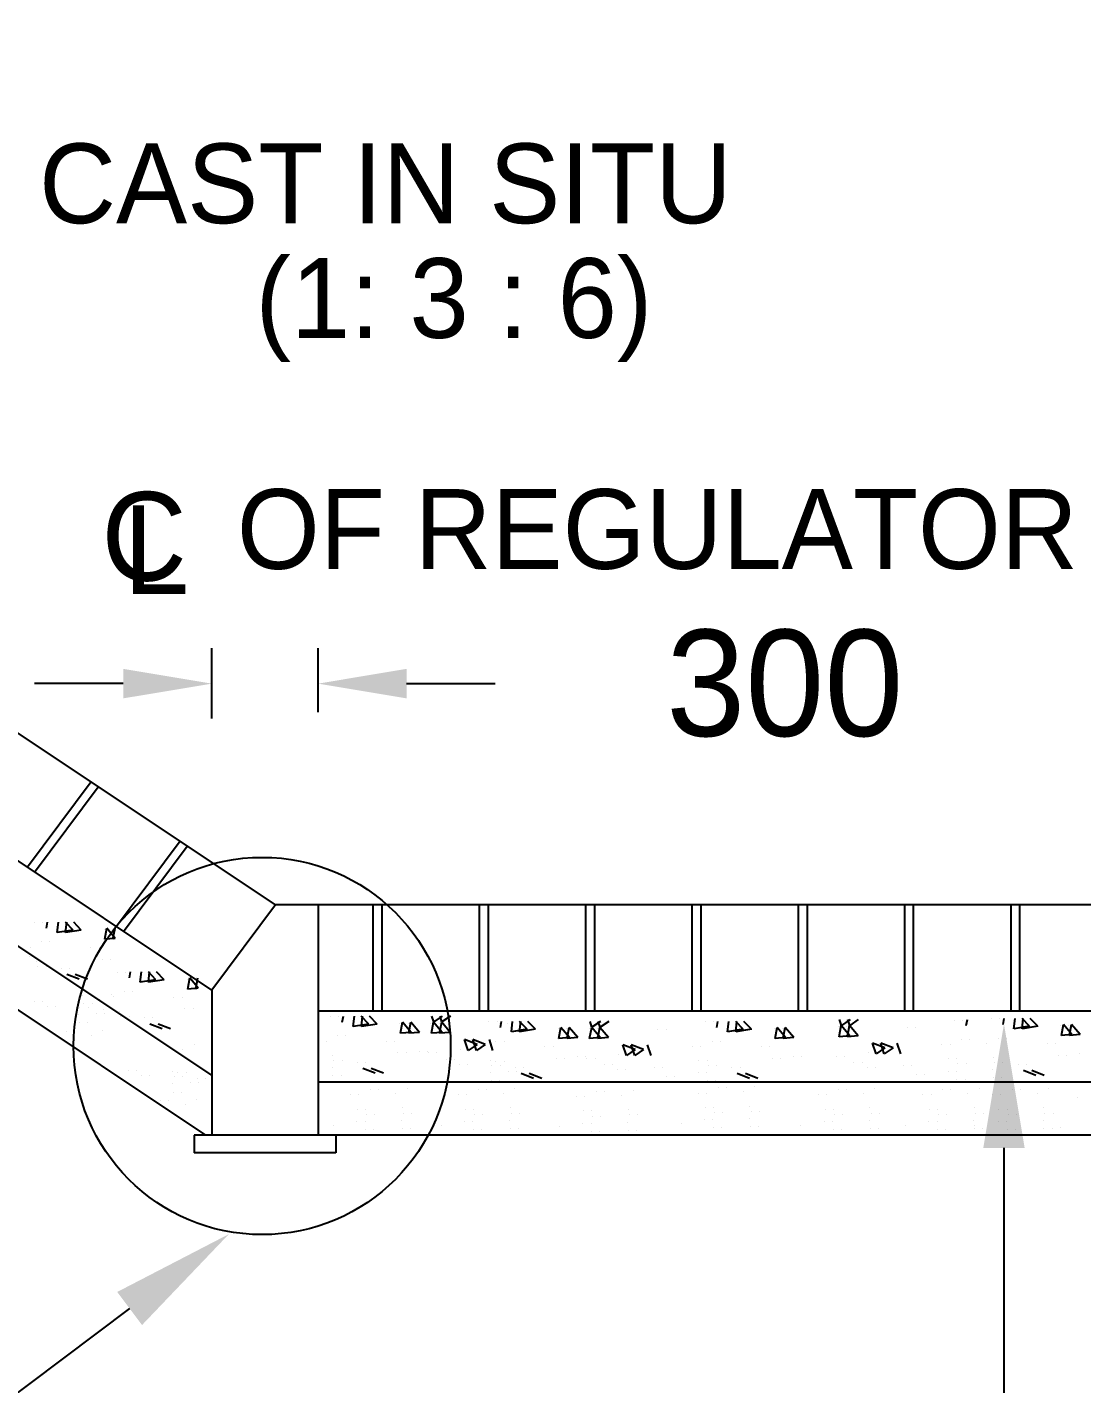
# Model space of a CAD drawing. Extents: x -377620 to 406987, y -326460 to -226264.
# Drawn here: x 353458 to 356435, y -237004 to -233177 of the extents above; entities that cross this region are included whole.
import ezdxf

# ---------------------------------------------------------------- set-up
doc = ezdxf.new("R2010")
doc.units = 0
doc.header["$LTSCALE"] = 300
doc.header["$MEASUREMENT"] = 0
doc.layers.get('DEFPOINTS').update_dxf_attribs({"linetype": 'CONTINUOUS'})
doc.layers.add('LINE', color=7, linetype='CONTINUOUS')
doc.dimstyles.new('3', dxfattribs={"dimtxt": 225, "dimasz": 350, "dimexe": 100, "dimexo": 25, "dimgap": 9, "dimtad": 0, "dimdec": 0, "dimzin": 0, "dimdsep": 46, "dimtxsty": 'Standard', "dimcen": 0, "dimclrd": 5, "dimclre": 6, "dimclrt": 256, "dimadec": 0, "dimazin": 0, "dimtfac": 1, "dimtdec": 0, "dimtofl": 0, "dimtmove": 2, "dimatfit": 3, "dimfxl": 1, "dimtolj": 1, "dimtzin": 0, "dimarcsym": 0})

# ---------------------------------------------------------------- blocks, each defined once
blk = doc.blocks.new('*D510')
at = {"layer": 'DEFPOINTS', "color": 0}
for p in [(353979.5, -232847.3), (353979.5, -232996.6), (361059.5, -232996.6)]:
    blk.add_point(p, dxfattribs=at)
at = {"layer": 'LINE', "color": 7, "lineweight": -2}
for p, q in [((353979.5, -232971.6), (353979.5, -232747.3)), ((361059.5, -232971.6), (361059.5, -232747.3)), ((354229.5, -232847.3), (356135.5, -232847.3)), ((360809.5, -232847.3), (358903.5, -232847.3))]:
    blk.add_line(p, q, dxfattribs=at)
at = {"layer": 'LINE', "color": 7}
for points in [[(354229.5, -232805.7), (354229.5, -232889), (353979.5, -232847.3)], [(360809.5, -232805.7), (360809.5, -232889), (361059.5, -232847.3)]]:
    blk.add_solid(points, dxfattribs=at)
at = {"layer": 'LINE', "color": 7, "insert": (357519.5, -232847.3), "char_height": 300, "attachment_point": 5}
blk.add_mtext('\\A1;11500 (C/S)\\P12000 (R/S)', dxfattribs=at)
blk = doc.blocks.new('*D511')
at = {"layer": 'DEFPOINTS', "color": 0}
for p in [(353979.5, -235028.6), (354279.5, -235133.9), (353979.5, -235151.5)]:
    blk.add_point(p, dxfattribs=at)
at = {"layer": 'LINE', "color": 7, "lineweight": -2}
for p, q in [((353979.5, -235126.5), (353979.5, -234928.6)), ((354279.5, -235108.9), (354279.5, -234928.6)), ((353729.5, -235028.6), (353479.5, -235028.6)), ((354529.5, -235028.6), (354779.5, -235028.6))]:
    blk.add_line(p, q, dxfattribs=at)
at = {"layer": 'LINE', "color": 7}
for points in [[(353729.5, -234986.9), (353729.5, -235070.2), (353979.5, -235028.6)], [(354529.5, -234986.9), (354529.5, -235070.2), (354279.5, -235028.6)]]:
    blk.add_solid(points, dxfattribs=at)
at = {"layer": 'LINE', "color": 7, "insert": (355596.9, -235028.6), "char_height": 300, "attachment_point": 5}
blk.add_mtext('\\A1;300', dxfattribs=at)

msp = doc.modelspace()

# ---------------------------------------------------------------- linework, layer by layer
at = {"layer": 'LINE', "color": 7}
for p, q in [((354159.548, -235652.574), (352059.548, -234252.574)), ((353979.4612, -235893.0713), (351968.7153, -234552.574)), ((353979.4612, -236133.4414), (351908.1601, -234752.574)), ((353962.7438, -236302.574), (351862.7438, -234902.574)), ((353639.1668, -235305.6532), (353459.08, -235546.1505)), ((353659.1782, -235320.638), (353479.0914, -235561.1352)), ((353890.2434, -235473.0376), (353710.1566, -235713.5349)), ((353910.2548, -235488.0223), (353730.168, -235728.5196)), ((354159.548, -235652.574), (353979.4612, -235893.0713)), ((361059.548, -235652.574), (354159.548, -235652.574)), ((354279.4612, -235652.574), (354279.4612, -236302.574)), ((354434.548, -235652.574), (354434.548, -235952.574)), ((354459.548, -235652.574), (354459.548, -235952.574)), ((354734.548, -235652.574), (354734.548, -235952.574)), ((354759.548, -235652.574), (354759.548, -235952.574)), ((355034.548, -235652.574), (355034.548, -235952.574)), ((355059.548, -235652.574), (355059.548, -235952.574)), ((355334.548, -235652.574), (355334.548, -235952.574)), ((355359.548, -235652.574), (355359.548, -235952.574)), ((355634.548, -235652.574), (355634.548, -235952.574)), ((355659.548, -235652.574), (355659.548, -235952.574)), ((355934.548, -235652.574), (355934.548, -235952.574)), ((355959.548, -235652.574), (355959.548, -235952.574)), ((356234.548, -235652.574), (356234.548, -235952.574)), ((356259.548, -235652.574), (356259.548, -235952.574)), ((353479.8499, -235703.2073), (353479.8499, -235703.2073)), ((353503.1017, -235703.2073), (353503.1017, -235703.2073)), ((353512.8454, -235718.5247), (353515.9661, -235701.6067)), ((353543.3669, -235730.7354), (353546.7556, -235701.6067)), ((353587.826, -235723.8278), (353566.5049, -235701.6067)), ((353566.6188, -235730.7354), (353570.0074, -235701.6067)), ((353611.0778, -235723.8278), (353589.7567, -235701.6067)), ((353677.3784, -235749.901), (353683.1597, -235718.5597)), ((353707.2553, -235747.2715), (353683.1508, -235718.5448)), ((353700.6303, -235749.901), (353706.4115, -235718.5597)), ((353499.6076, -235757.1982), (353499.6076, -235757.1982)), ((353522.8594, -235757.1982), (353522.8594, -235757.1982)), ((353587.826, -235723.8278), (353543.3576, -235730.7245)), ((353611.0778, -235723.8278), (353566.6094, -235730.7245)), ((353675.5335, -235721.6082), (353675.5335, -235721.6082)), ((353707.2553, -235747.2715), (353677.3695, -235749.8861)), ((353698.7854, -235721.6082), (353698.7854, -235721.6082)), ((353467.2153, -235771.6607), (353467.2153, -235771.6607)), ((353638.2668, -235773.6437), (353638.2668, -235773.6437)), ((353661.5187, -235773.6437), (353661.5187, -235773.6437)), ((353463.6598, -235799.3193), (353463.6598, -235799.3193)), ((353485.6868, -235812.1138), (353485.6868, -235812.1138)), ((353488.6911, -235826.6957), (353488.6911, -235826.6957)), ((353511.9429, -235826.6957), (353511.9429, -235826.6957)), ((353555.726, -235831.3916), (353555.726, -235831.3916)), ((353578.9778, -235831.3916), (353578.9778, -235831.3916)), ((353669.769, -235805.4697), (353669.769, -235805.4697)), ((353693.0209, -235805.4697), (353693.0209, -235805.4697)), ((353605.6415, -235862.3609), (353570.6322, -235848.9221)), ((353628.8933, -235862.3609), (353593.884, -235848.9221)), ((353713.9946, -235843.5513), (353713.9946, -235843.5513)), ((353737.2464, -235843.5513), (353737.2464, -235843.5513)), ((353746.99, -235858.8686), (353750.1107, -235841.9506)), ((353821.9706, -235864.1718), (353777.5022, -235871.0684)), ((353777.5116, -235871.0793), (353780.9002, -235841.9506)), ((353821.9706, -235864.1718), (353800.6495, -235841.9506)), ((353845.2224, -235864.1718), (353800.754, -235871.0684)), ((353800.7634, -235871.0793), (353804.152, -235841.9506)), ((353845.2224, -235864.1718), (353823.9013, -235841.9506)), ((353909.6782, -235861.9521), (353909.6782, -235861.9521)), ((353911.5231, -235890.245), (353917.3044, -235858.9037)), ((353941.4, -235887.6154), (353917.2954, -235858.8888)), ((353932.93, -235861.9521), (353932.93, -235861.9521)), ((353934.7749, -235890.245), (353940.5562, -235858.9037)), ((353615.4101, -235908.9548), (353615.4101, -235908.9548)), ((353695.8189, -235905.6121), (353695.8189, -235905.6121)), ((353701.3599, -235912.0046), (353701.3599, -235912.0046)), ((353733.7522, -235897.5422), (353733.7522, -235897.5422)), ((353757.004, -235897.5422), (353757.004, -235897.5422)), ((353941.4, -235887.6154), (353911.5141, -235890.2301)), ((353979.4612, -235893.0713), (353979.4612, -236302.574)), ((353477.863, -235924.7508), (353477.863, -235924.7508)), ((353501.1148, -235924.7508), (353501.1148, -235924.7508)), ((353515.7158, -235939.0044), (353515.7158, -235939.0044)), ((353538.9677, -235939.0044), (353538.9677, -235939.0044)), ((353604.5134, -235928.1824), (353604.5134, -235928.1824)), ((353607.5178, -235942.7642), (353607.5178, -235942.7642)), ((353618.3111, -235931.7597), (353618.3111, -235931.7597)), ((353630.7696, -235942.7642), (353630.7696, -235942.7642)), ((353641.5629, -235931.7597), (353641.5629, -235931.7597)), ((353663.4267, -235920.0746), (353663.4267, -235920.0746)), ((353674.5526, -235947.4601), (353674.5526, -235947.4601)), ((353697.8045, -235947.4601), (353697.8045, -235947.4601)), ((353872.4115, -235913.9877), (353872.4115, -235913.9877)), ((353895.6633, -235913.9877), (353895.6633, -235913.9877)), ((353903.9137, -235945.8136), (353903.9137, -235945.8136)), ((353927.1655, -235945.8136), (353927.1655, -235945.8136)), ((353603.2203, -235962.9477), (353603.2203, -235962.9477)), ((353604.7565, -235985.7228), (353604.7565, -235985.7228)), ((353628.0083, -235985.7228), (353628.0083, -235985.7228)), ((353653.7321, -235958.5694), (353653.7321, -235958.5694)), ((353676.9839, -235958.5694), (353676.9839, -235958.5694)), ((353719.8314, -235952.4578), (353719.8314, -235952.4578)), ((353722.8357, -235967.0396), (353722.8357, -235967.0396)), ((353746.0876, -235967.0396), (353746.0876, -235967.0396)), ((353789.8706, -235971.7355), (353789.8706, -235971.7355)), ((353839.7861, -236002.7048), (353804.7768, -235989.266)), ((353813.1224, -235971.7355), (353813.1224, -235971.7355)), ((353863.0379, -236002.7048), (353828.0286, -235989.266)), ((361059.548, -235952.574), (354279.4612, -235952.574)), ((354314.9656, -235968.3015), (354314.9656, -235968.3015)), ((354338.2174, -235968.3015), (354338.2174, -235968.3015)), ((354347.961, -235983.6189), (354351.0818, -235966.7009)), ((354422.9416, -235988.922), (354378.4733, -235995.8186)), ((354378.4826, -235995.8295), (354381.8713, -235966.7009)), ((354422.9416, -235988.922), (354401.6205, -235966.7009)), ((354446.1935, -235988.922), (354401.7251, -235995.8186)), ((354401.7344, -235995.8295), (354405.1231, -235966.7009)), ((354446.1935, -235988.922), (354424.8724, -235966.7009)), ((354510.6492, -235986.7023), (354510.6492, -235986.7023)), ((354512.4941, -236014.9952), (354518.2754, -235983.6539)), ((354542.371, -236012.3656), (354518.2665, -235983.639)), ((354533.901, -235986.7023), (354533.901, -235986.7023)), ((354535.746, -236014.9952), (354541.5272, -235983.6539)), ((354565.6228, -236012.3656), (354541.5183, -235983.639)), ((354597.6277, -235986.7023), (354597.6277, -235986.7023)), ((354599.4726, -236014.9952), (354605.2539, -235983.6539)), ((354605.9255, -235982.9789), (354600.4635, -235966.7009)), ((354629.3495, -236012.3656), (354605.2449, -235983.639)), ((354630.0294, -235966.7009), (354605.9164, -235982.9653)), ((354620.8795, -235986.7023), (354620.8795, -235986.7023)), ((354622.7244, -236014.9952), (354628.5057, -235983.6539)), ((354629.1773, -235982.9789), (354623.7154, -235966.7009)), ((354652.6013, -236012.3656), (354628.4968, -235983.639)), ((354653.2812, -235966.7009), (354629.1682, -235982.9653)), ((354761.5946, -235983.0105), (354761.5946, -235983.0105)), ((354784.8465, -235983.0105), (354784.8465, -235983.0105)), ((354791.9311, -235988.6854), (354791.9311, -235988.6854)), ((354794.5901, -235998.3279), (354797.7108, -235981.4099)), ((354815.1829, -235988.6854), (354815.1829, -235988.6854)), ((354825.1116, -236010.5386), (354828.5003, -235981.4099)), ((354869.5707, -236003.6311), (354848.2496, -235981.4099)), ((354848.3635, -236010.5386), (354851.7521, -235981.4099)), ((354892.8225, -236003.6311), (354871.5014, -235981.4099)), ((355052.5545, -235997.6879), (355047.0926, -235981.4099)), ((355076.6584, -235981.4099), (355052.5454, -235997.6743)), ((355075.8063, -235997.6879), (355070.3444, -235981.4099)), ((355099.9102, -235981.4099), (355075.7973, -235997.6743)), ((355371.7362, -235983.0105), (355371.7362, -235983.0105)), ((355394.9881, -235983.0105), (355394.9881, -235983.0105)), ((355404.7317, -235998.3279), (355407.8524, -235981.4099)), ((355435.2532, -236010.5386), (355438.6419, -235981.4099)), ((355479.7123, -236003.6311), (355458.3912, -235981.4099)), ((355458.5051, -236010.5386), (355461.8937, -235981.4099)), ((355502.9641, -236003.6311), (355481.643, -235981.4099)), ((355757.0587, -235992.5477), (355751.5968, -235976.2696)), ((355781.1627, -235976.2696), (355757.0497, -235992.534)), ((355780.3106, -235992.5477), (355774.8487, -235976.2696)), ((355804.4145, -235976.2696), (355780.3015, -235992.534)), ((356076.2405, -235977.8703), (356076.2405, -235977.8703)), ((356099.4923, -235977.8703), (356099.4923, -235977.8703)), ((356109.2359, -235993.1877), (356112.3567, -235976.2696)), ((356179.9011, -235974.5276), (356179.9011, -235974.5276)), ((356203.153, -235974.5276), (356203.153, -235974.5276)), ((356212.8966, -235989.845), (356216.0173, -235972.927)), ((356243.4181, -236002.0557), (356246.8068, -235972.927)), ((356287.8772, -235995.1482), (356266.5561, -235972.927)), ((356266.67, -236002.0557), (356270.0586, -235972.927)), ((356311.129, -235995.1482), (356289.8079, -235972.927)), ((353568.6527, -236010.3143), (353568.6527, -236010.3143)), ((353591.9046, -236010.3143), (353591.9046, -236010.3143)), ((353639.9211, -236021.4341), (353639.9211, -236021.4341)), ((353672.3134, -236006.9716), (353672.3134, -236006.9716)), ((354334.7232, -236022.2924), (354334.7232, -236022.2924)), ((354357.9751, -236022.2924), (354357.9751, -236022.2924)), ((354542.371, -236012.3656), (354512.4852, -236014.9803)), ((354565.6228, -236012.3656), (354535.737, -236014.9803)), ((354629.3495, -236012.3656), (354599.4636, -236014.9803)), ((354652.6013, -236012.3656), (354622.7155, -236014.9803)), ((354869.5707, -236003.6311), (354825.1023, -236010.5277)), ((354892.8225, -236003.6311), (354848.3541, -236010.5277)), ((354957.2782, -236001.4114), (354957.2782, -236001.4114)), ((354989, -236027.0747), (354959.1142, -236029.6894)), ((354959.1232, -236029.7043), (354964.9044, -235998.3629)), ((354989, -236027.0747), (354964.8955, -235998.348)), ((354980.5301, -236001.4114), (354980.5301, -236001.4114)), ((355012.2519, -236027.0747), (354982.366, -236029.6894)), ((354982.375, -236029.7043), (354988.1563, -235998.3629)), ((355012.2519, -236027.0747), (354988.1473, -235998.348)), ((355044.2567, -236001.4114), (355044.2567, -236001.4114)), ((355075.9785, -236027.0747), (355046.0927, -236029.6894)), ((355046.1016, -236029.7043), (355051.8829, -235998.3629)), ((355075.9785, -236027.0747), (355051.874, -235998.348)), ((355067.5085, -236001.4114), (355067.5085, -236001.4114)), ((355099.2303, -236027.0747), (355069.3445, -236029.6894)), ((355069.3534, -236029.7043), (355075.1347, -235998.3629)), ((355099.2303, -236027.0747), (355075.1258, -235998.348)), ((355238.5601, -236003.3945), (355238.5601, -236003.3945)), ((355261.8119, -236003.3945), (355261.8119, -236003.3945)), ((355479.7123, -236003.6311), (355435.2439, -236010.5277)), ((355502.9641, -236003.6311), (355458.4957, -236010.5277)), ((355567.4198, -236001.4114), (355567.4198, -236001.4114)), ((355599.1416, -236027.0747), (355569.2558, -236029.6894)), ((355569.2648, -236029.7043), (355575.046, -235998.3629)), ((355599.1416, -236027.0747), (355575.0371, -235998.348)), ((355590.6717, -236001.4114), (355590.6717, -236001.4114)), ((355622.3935, -236027.0747), (355592.5076, -236029.6894)), ((355592.5166, -236029.7043), (355598.2979, -235998.3629)), ((355622.3935, -236027.0747), (355598.2889, -235998.348)), ((355748.761, -235996.2711), (355748.761, -235996.2711)), ((355780.4828, -236021.9344), (355750.5969, -236024.5491)), ((355750.6059, -236024.564), (355756.3872, -235993.2227)), ((355780.4828, -236021.9344), (355756.3782, -235993.2078)), ((355772.0128, -235996.2711), (355772.0128, -235996.2711)), ((355803.7346, -236021.9344), (355773.8487, -236024.5491)), ((355773.8577, -236024.564), (355779.639, -235993.2227)), ((355803.7346, -236021.9344), (355779.63, -235993.2078)), ((355943.0643, -235998.2542), (355943.0643, -235998.2542)), ((355966.3162, -235998.2542), (355966.3162, -235998.2542)), ((356287.8772, -235995.1482), (356243.4088, -236002.0448)), ((356311.129, -235995.1482), (356266.6606, -236002.0448)), ((356375.5847, -235992.9285), (356375.5847, -235992.9285)), ((356407.3066, -236018.5918), (356377.4207, -236021.2065)), ((356377.4297, -236021.2214), (356383.2109, -235989.88)), ((356407.3065, -236018.5918), (356383.202, -235989.8651)), ((356398.8366, -235992.9285), (356398.8366, -235992.9285)), ((356430.5584, -236018.5918), (356400.6725, -236021.2065)), ((356400.6815, -236021.2214), (356406.4628, -235989.88)), ((356430.5584, -236018.5918), (356406.4538, -235989.8651)), ((353849.5547, -236049.2987), (353849.5547, -236049.2987)), ((353897.5713, -236060.4185), (353897.5713, -236060.4185)), ((353929.9636, -236045.9561), (353929.9636, -236045.9561)), ((354302.331, -236036.7548), (354302.331, -236036.7548)), ((354473.3825, -236038.7379), (354473.3825, -236038.7379)), ((354496.6344, -236038.7379), (354496.6344, -236038.7379)), ((354564.4618, -236065.9306), (354564.4618, -236065.9306)), ((354587.7137, -236065.9306), (354587.7137, -236065.9306)), ((354681.3951, -236059.7806), (354681.3951, -236059.7806)), ((354728.2696, -236046.2772), (354693.2603, -236032.8384)), ((354703.4076, -236063.0678), (354693.2694, -236032.8532)), ((354728.2696, -236046.2772), (354703.3985, -236063.053)), ((354704.647, -236059.7806), (354704.647, -236059.7806)), ((354751.5214, -236046.2772), (354716.5121, -236032.8384)), ((354726.6594, -236063.0678), (354716.5212, -236032.8532)), ((354751.5214, -236046.2772), (354726.6503, -236063.053)), ((354748.96, -236051.4639), (354748.96, -236051.4639)), ((354773.1628, -236063.0678), (354763.0246, -236032.8532)), ((354781.3523, -236037.0015), (354781.3523, -236037.0015)), ((354804.6041, -236037.0015), (354804.6041, -236037.0015)), ((354920.0116, -236053.4469), (354920.0116, -236053.4469)), ((354943.2634, -236053.4469), (354943.2634, -236053.4469)), ((355174.8986, -236060.9863), (355139.8893, -236047.5475)), ((355150.0366, -236077.7768), (355139.8984, -236047.5622)), ((355174.8986, -236060.9863), (355150.0275, -236077.762)), ((355198.1504, -236060.9863), (355163.1412, -236047.5475)), ((355173.2884, -236077.7768), (355163.1502, -236047.5622)), ((355198.1504, -236060.9863), (355173.2793, -236077.762)), ((355219.7918, -236077.7768), (355209.6537, -236047.5622)), ((355335.8498, -236051.4639), (355335.8498, -236051.4639)), ((355359.1016, -236051.4639), (355359.1016, -236051.4639)), ((355391.4939, -236037.0015), (355391.4939, -236037.0015)), ((355414.7457, -236037.0015), (355414.7457, -236037.0015)), ((355530.1532, -236053.4469), (355530.1532, -236053.4469)), ((355553.405, -236053.4469), (355553.405, -236053.4469)), ((355879.4029, -236055.846), (355844.3936, -236042.4072)), ((355854.5409, -236072.6365), (355844.4027, -236042.422)), ((355879.4029, -236055.846), (355854.5317, -236072.6218)), ((355902.6547, -236055.846), (355867.6454, -236042.4072)), ((355877.7927, -236072.6365), (355867.6545, -236042.422)), ((355902.6547, -236055.846), (355877.7836, -236072.6218)), ((355924.2961, -236072.6365), (355914.1579, -236042.422)), ((356040.354, -236046.3236), (356040.354, -236046.3236)), ((356063.6059, -236046.3236), (356063.6059, -236046.3236)), ((356095.9981, -236031.8612), (356095.9981, -236031.8612)), ((356119.2499, -236031.8612), (356119.2499, -236031.8612)), ((356167.2665, -236042.981), (356167.2665, -236042.981)), ((356199.6588, -236028.5186), (356199.6588, -236028.5186)), ((356222.9106, -236028.5186), (356222.9106, -236028.5186)), ((356338.3181, -236044.964), (356338.3181, -236044.964)), ((356361.5699, -236044.964), (356361.5699, -236044.964)), ((354320.8024, -236077.208), (354320.8024, -236077.208)), ((354323.8068, -236091.7898), (354323.8068, -236091.7898)), ((354347.0586, -236091.7898), (354347.0586, -236091.7898)), ((354390.8416, -236096.4858), (354390.8416, -236096.4858)), ((354414.0935, -236096.4858), (354414.0935, -236096.4858)), ((354504.8847, -236070.5638), (354504.8847, -236070.5638)), ((354528.1365, -236070.5638), (354528.1365, -236070.5638)), ((354591.8632, -236070.5638), (354591.8632, -236070.5638)), ((354615.115, -236070.5638), (354615.115, -236070.5638)), ((354640.781, -236088.4854), (354640.781, -236088.4854)), ((354664.0328, -236088.4854), (354664.0328, -236088.4854)), ((354678.6339, -236102.7391), (354678.6339, -236102.7391)), ((354701.8857, -236102.7391), (354701.8857, -236102.7391)), ((354767.4315, -236091.9171), (354767.4315, -236091.9171)), ((354781.2291, -236095.4943), (354781.2291, -236095.4943)), ((354804.481, -236095.4943), (354804.481, -236095.4943)), ((354951.5137, -236085.2729), (354951.5137, -236085.2729)), ((354974.7656, -236085.2729), (354974.7656, -236085.2729)), ((355011.0909, -236080.6396), (355011.0909, -236080.6396)), ((355034.3427, -236080.6396), (355034.3427, -236080.6396)), ((355038.4922, -236085.2729), (355038.4922, -236085.2729)), ((355061.744, -236085.2729), (355061.744, -236085.2729)), ((355087.41, -236103.1945), (355087.41, -236103.1945)), ((355110.6618, -236103.1945), (355110.6618, -236103.1945)), ((355128.0242, -236074.4896), (355128.0242, -236074.4896)), ((355151.276, -236074.4896), (355151.276, -236074.4896)), ((355354.3212, -236091.9171), (355354.3212, -236091.9171)), ((355377.5731, -236091.9171), (355377.5731, -236091.9171)), ((355561.6553, -236085.2729), (355561.6553, -236085.2729)), ((355584.9072, -236085.2729), (355584.9072, -236085.2729)), ((355621.2325, -236080.6396), (355621.2325, -236080.6396)), ((355644.4843, -236080.6396), (355644.4843, -236080.6396)), ((355742.9965, -236080.1326), (355742.9965, -236080.1326)), ((355766.2483, -236080.1326), (355766.2483, -236080.1326)), ((355791.9143, -236098.0542), (355791.9143, -236098.0542)), ((355815.1661, -236098.0542), (355815.1661, -236098.0542)), ((355832.5284, -236069.3493), (355832.5284, -236069.3493)), ((355855.7802, -236069.3493), (355855.7802, -236069.3493)), ((356058.8255, -236086.7768), (356058.8255, -236086.7768)), ((356082.0773, -236086.7768), (356082.0773, -236086.7768)), ((356085.0817, -236101.3586), (356085.0817, -236101.3586)), ((356108.3335, -236101.3586), (356108.3335, -236101.3586)), ((356185.738, -236083.4342), (356185.738, -236083.4342)), ((356188.7423, -236098.016), (356188.7423, -236098.016)), ((356211.9941, -236098.016), (356211.9941, -236098.016)), ((356255.7772, -236102.7119), (356255.7772, -236102.7119)), ((356279.029, -236102.7119), (356279.029, -236102.7119)), ((356369.8202, -236076.79), (356369.8202, -236076.79)), ((356393.0721, -236076.79), (356393.0721, -236076.79)), ((356429.3974, -236072.1567), (356429.3974, -236072.1567)), ((353743.2268, -236119.673), (353743.2268, -236119.673)), ((353766.4786, -236119.673), (353766.4786, -236119.673)), ((353781.0796, -236133.9267), (353781.0796, -236133.9267)), ((353804.3315, -236133.9267), (353804.3315, -236133.9267)), ((353869.8772, -236123.1047), (353869.8772, -236123.1047)), ((353872.8816, -236137.6865), (353872.8816, -236137.6865)), ((353883.6749, -236126.6819), (353883.6749, -236126.6819)), ((353896.1334, -236137.6865), (353896.1334, -236137.6865)), ((353906.9267, -236126.6819), (353906.9267, -236126.6819)), ((353939.9164, -236142.3824), (353939.9164, -236142.3824)), ((353963.1683, -236142.3824), (353963.1683, -236142.3824)), ((354319.5093, -236111.9733), (354319.5093, -236111.9733)), ((354321.0455, -236134.7484), (354321.0455, -236134.7484)), ((354344.2974, -236134.7484), (354344.2974, -236134.7484)), ((354440.7571, -236127.4551), (354405.7479, -236114.0163)), ((354464.009, -236127.4551), (354428.9997, -236114.0163)), ((354766.1383, -236126.6823), (354766.1383, -236126.6823)), ((354770.4358, -236106.4989), (354770.4358, -236106.4989)), ((354793.6876, -236106.4989), (354793.6876, -236106.4989)), ((354816.6501, -236122.3041), (354816.6501, -236122.3041)), ((354837.4707, -236111.1948), (354837.4707, -236111.1948)), ((354839.902, -236122.3041), (354839.902, -236122.3041)), ((354887.3862, -236142.1641), (354852.3769, -236128.7253)), ((354860.7225, -236111.1948), (354860.7225, -236111.1948)), ((354910.638, -236142.1641), (354875.6287, -236128.7253)), ((355125.2629, -236117.4482), (355125.2629, -236117.4482)), ((355148.5147, -236117.4482), (355148.5147, -236117.4482)), ((355227.8582, -236110.2034), (355227.8582, -236110.2034)), ((355251.11, -236110.2034), (355251.11, -236110.2034)), ((355263.2792, -236137.0131), (355263.2792, -236137.0131)), ((355286.531, -236137.0131), (355286.531, -236137.0131)), ((355353.0281, -236126.6823), (355353.0281, -236126.6823)), ((355376.2799, -236126.6823), (355376.2799, -236126.6823)), ((355380.5774, -236106.4989), (355380.5774, -236106.4989)), ((355403.8292, -236106.4989), (355403.8292, -236106.4989)), ((355447.6123, -236111.1948), (355447.6123, -236111.1948)), ((355497.5278, -236142.1641), (355462.5185, -236128.7253)), ((355470.8641, -236111.1948), (355470.8641, -236111.1948)), ((355520.7796, -236142.1641), (355485.7703, -236128.7253)), ((355829.7672, -236112.3079), (355829.7672, -236112.3079)), ((355853.019, -236112.3079), (355853.019, -236112.3079)), ((355932.3624, -236105.0631), (355932.3624, -236105.0631)), ((355955.6142, -236105.0631), (355955.6142, -236105.0631)), ((355967.7834, -236131.8729), (355967.7834, -236131.8729)), ((355991.0353, -236131.8729), (355991.0353, -236131.8729)), ((356057.5323, -236121.5421), (356057.5323, -236121.5421)), ((356080.7842, -236121.5421), (356080.7842, -236121.5421)), ((356184.4448, -236118.1994), (356184.4448, -236118.1994)), ((356185.9811, -236140.9746), (356185.9811, -236140.9746)), ((356209.2329, -236140.9746), (356209.2329, -236140.9746)), ((356305.6927, -236133.6812), (356270.6834, -236120.2424)), ((356328.9445, -236133.6812), (356293.9352, -236120.2424)), ((353868.5841, -236157.8699), (353868.5841, -236157.8699)), ((353870.1203, -236180.6451), (353870.1203, -236180.6451)), ((353893.3721, -236180.6451), (353893.3721, -236180.6451)), ((353919.0959, -236153.4917), (353919.0959, -236153.4917)), ((353942.3477, -236153.4917), (353942.3477, -236153.4917)), ((357609.548, -236152.574), (354279.4612, -236152.574)), ((354427.274, -236174.0489), (354427.274, -236174.0489)), ((354450.5258, -236174.0489), (354450.5258, -236174.0489)), ((354530.9346, -236170.7063), (354530.9346, -236170.7063)), ((354731.5708, -236174.0489), (354731.5708, -236174.0489)), ((354754.8226, -236174.0489), (354754.8226, -236174.0489)), ((354767.6746, -236149.4575), (354767.6746, -236149.4575)), ((354790.9264, -236149.4575), (354790.9264, -236149.4575)), ((354835.2314, -236170.7063), (354835.2314, -236170.7063)), ((355065.3156, -236178.9519), (355065.3156, -236178.9519)), ((355088.5674, -236178.9519), (355088.5674, -236178.9519)), ((355168.9762, -236175.6092), (355168.9762, -236175.6092)), ((355377.8162, -236149.4575), (355377.8162, -236149.4575)), ((355401.068, -236149.4575), (355401.068, -236149.4575)), ((355408.8764, -236169.1459), (355408.8764, -236169.1459)), ((355432.1282, -236169.1459), (355432.1282, -236169.1459)), ((355480.1448, -236180.2657), (355480.1448, -236180.2657)), ((355512.5371, -236165.8032), (355512.5371, -236165.8032)), ((355747.5291, -236174.0489), (355747.5291, -236174.0489)), ((355770.7809, -236174.0489), (355770.7809, -236174.0489)), ((355851.1898, -236170.7063), (355851.1898, -236170.7063)), ((356042.0099, -236174.0489), (356042.0099, -236174.0489)), ((356065.2617, -236174.0489), (356065.2617, -236174.0489)), ((356082.3204, -236144.3172), (356082.3204, -236144.3172)), ((356105.5722, -236144.3172), (356105.5722, -236144.3172)), ((356145.6705, -236170.7063), (356145.6705, -236170.7063)), ((356238.3303, -236174.0489), (356238.3303, -236174.0489)), ((356261.5822, -236174.0489), (356261.5822, -236174.0489)), ((356341.991, -236170.7063), (356341.991, -236170.7063)), ((353834.0165, -236205.2365), (353834.0165, -236205.2365)), ((353857.2684, -236205.2365), (353857.2684, -236205.2365)), ((353905.2849, -236216.3563), (353905.2849, -236216.3563)), ((353937.6772, -236201.8939), (353937.6772, -236201.8939)), ((354371.6299, -236188.5114), (354371.6299, -236188.5114)), ((354394.8817, -236188.5114), (354394.8817, -236188.5114)), ((354498.5424, -236185.1687), (354498.5424, -236185.1687)), ((354675.9267, -236188.5114), (354675.9267, -236188.5114)), ((354699.1785, -236188.5114), (354699.1785, -236188.5114)), ((354802.8392, -236185.1687), (354802.8392, -236185.1687)), ((355009.6715, -236193.4143), (355009.6715, -236193.4143)), ((355032.9233, -236193.4143), (355032.9233, -236193.4143)), ((355136.5839, -236190.0717), (355136.5839, -236190.0717)), ((355353.2323, -236183.6083), (355353.2323, -236183.6083)), ((355376.4842, -236183.6083), (355376.4842, -236183.6083)), ((355691.885, -236188.5114), (355691.885, -236188.5114)), ((355715.1369, -236188.5114), (355715.1369, -236188.5114)), ((355818.7975, -236185.1687), (355818.7975, -236185.1687)), ((355986.3658, -236188.5114), (355986.3658, -236188.5114)), ((356009.6176, -236188.5114), (356009.6176, -236188.5114)), ((356113.2782, -236185.1687), (356113.2782, -236185.1687)), ((356182.6863, -236188.5114), (356182.6863, -236188.5114)), ((356205.9381, -236188.5114), (356205.9381, -236188.5114)), ((356309.5987, -236185.1687), (356309.5987, -236185.1687)), ((356423.0698, -236194.7375), (356423.0698, -236194.7375)), ((354390.1014, -236228.9646), (354390.1014, -236228.9646)), ((354413.3532, -236228.9646), (354413.3532, -236228.9646)), ((354416.3575, -236243.5464), (354416.3575, -236243.5464)), ((354439.6094, -236243.5464), (354439.6094, -236243.5464)), ((354517.0138, -236225.6219), (354517.0138, -236225.6219)), ((354520.0182, -236240.2038), (354520.0182, -236240.2038)), ((354543.27, -236240.2038), (354543.27, -236240.2038)), ((354694.3982, -236228.9646), (354694.3982, -236228.9646)), ((354717.65, -236228.9646), (354717.65, -236228.9646)), ((354720.6543, -236243.5464), (354720.6543, -236243.5464)), ((354743.9062, -236243.5464), (354743.9062, -236243.5464)), ((354821.3106, -236225.6219), (354821.3106, -236225.6219)), ((354824.315, -236240.2038), (354824.315, -236240.2038)), ((354847.5668, -236240.2038), (354847.5668, -236240.2038)), ((355028.1429, -236233.8675), (355028.1429, -236233.8675)), ((355051.3948, -236233.8675), (355051.3948, -236233.8675)), ((355054.3991, -236248.4493), (355054.3991, -236248.4493)), ((355077.6509, -236248.4493), (355077.6509, -236248.4493)), ((355155.0554, -236230.5248), (355155.0554, -236230.5248)), ((355158.0598, -236245.1067), (355158.0598, -236245.1067)), ((355181.3116, -236245.1067), (355181.3116, -236245.1067)), ((355371.7038, -236224.0615), (355371.7038, -236224.0615)), ((355394.9556, -236224.0615), (355394.9556, -236224.0615)), ((355397.96, -236238.6433), (355397.96, -236238.6433)), ((355421.2118, -236238.6433), (355421.2118, -236238.6433)), ((355497.3231, -236255.4841), (355497.3231, -236255.4841)), ((355498.6163, -236220.7189), (355498.6163, -236220.7189)), ((355501.6206, -236235.3007), (355501.6206, -236235.3007)), ((355524.8724, -236235.3007), (355524.8724, -236235.3007)), ((355710.3565, -236228.9646), (355710.3565, -236228.9646)), ((355733.6083, -236228.9646), (355733.6083, -236228.9646)), ((355736.6127, -236243.5464), (355736.6127, -236243.5464)), ((355759.8645, -236243.5464), (355759.8645, -236243.5464)), ((355837.269, -236225.6219), (355837.269, -236225.6219)), ((355840.2733, -236240.2038), (355840.2733, -236240.2038)), ((355863.5251, -236240.2038), (355863.5251, -236240.2038)), ((356004.8372, -236228.9646), (356004.8372, -236228.9646)), ((356028.0891, -236228.9646), (356028.0891, -236228.9646)), ((356031.0934, -236243.5464), (356031.0934, -236243.5464)), ((356054.3452, -236243.5464), (356054.3452, -236243.5464)), ((356131.7497, -236225.6219), (356131.7497, -236225.6219)), ((356134.7541, -236240.2038), (356134.7541, -236240.2038)), ((356158.0059, -236240.2038), (356158.0059, -236240.2038)), ((356201.1577, -236228.9646), (356201.1577, -236228.9646)), ((356224.4095, -236228.9646), (356224.4095, -236228.9646)), ((356227.4139, -236243.5464), (356227.4139, -236243.5464)), ((356250.6657, -236243.5464), (356250.6657, -236243.5464)), ((356328.0702, -236225.6219), (356328.0702, -236225.6219)), ((356331.0745, -236240.2038), (356331.0745, -236240.2038)), ((356354.3264, -236240.2038), (356354.3264, -236240.2038)), ((354322.3111, -236274.0606), (354322.3111, -236274.0606)), ((354388.8082, -236263.7298), (354388.8082, -236263.7298)), ((354412.06, -236263.7298), (354412.06, -236263.7298)), ((354413.5963, -236286.505), (354413.5963, -236286.505)), ((354436.8481, -236286.505), (354436.8481, -236286.505)), ((354515.7207, -236260.3872), (354515.7207, -236260.3872)), ((354517.2569, -236283.1623), (354517.2569, -236283.1623)), ((354540.5087, -236283.1623), (354540.5087, -236283.1623)), ((354626.6079, -236274.0606), (354626.6079, -236274.0606)), ((354693.105, -236263.7298), (354693.105, -236263.7298)), ((354716.3568, -236263.7298), (354716.3568, -236263.7298)), ((354717.8931, -236286.505), (354717.8931, -236286.505)), ((354741.1449, -236286.505), (354741.1449, -236286.505)), ((354820.0175, -236260.3872), (354820.0175, -236260.3872)), ((354821.5537, -236283.1623), (354821.5537, -236283.1623)), ((354844.8055, -236283.1623), (354844.8055, -236283.1623)), ((354960.3527, -236278.9635), (354960.3527, -236278.9635)), ((355026.8498, -236268.6328), (355026.8498, -236268.6328)), ((355050.1016, -236268.6328), (355050.1016, -236268.6328)), ((355051.6379, -236291.4079), (355051.6379, -236291.4079)), ((355074.8897, -236291.4079), (355074.8897, -236291.4079)), ((355153.7622, -236265.2901), (355153.7622, -236265.2901)), ((355155.2985, -236288.0653), (355155.2985, -236288.0653)), ((355178.5503, -236288.0653), (355178.5503, -236288.0653)), ((355303.9135, -236269.1576), (355303.9135, -236269.1576)), ((355370.4106, -236258.8268), (355370.4106, -236258.8268)), ((355393.6625, -236258.8268), (355393.6625, -236258.8268)), ((355395.1987, -236281.6019), (355395.1987, -236281.6019)), ((355418.4505, -236281.6019), (355418.4505, -236281.6019)), ((355498.8594, -236278.2593), (355498.8594, -236278.2593)), ((355522.1112, -236278.2593), (355522.1112, -236278.2593)), ((355642.5663, -236274.0606), (355642.5663, -236274.0606)), ((355709.0633, -236263.7298), (355709.0633, -236263.7298)), ((355732.3152, -236263.7298), (355732.3152, -236263.7298)), ((355733.8514, -236286.505), (355733.8514, -236286.505)), ((355757.1032, -236286.505), (355757.1032, -236286.505)), ((355835.9758, -236260.3872), (355835.9758, -236260.3872)), ((355837.5121, -236283.1623), (355837.5121, -236283.1623)), ((355860.7639, -236283.1623), (355860.7639, -236283.1623)), ((355937.047, -236274.0606), (355937.047, -236274.0606)), ((356003.5441, -236263.7298), (356003.5441, -236263.7298)), ((356026.7959, -236263.7298), (356026.7959, -236263.7298)), ((356028.3322, -236286.505), (356028.3322, -236286.505)), ((356051.584, -236286.505), (356051.584, -236286.505)), ((356130.4565, -236260.3872), (356130.4565, -236260.3872)), ((356131.9928, -236283.1623), (356131.9928, -236283.1623)), ((356133.3675, -236274.0606), (356133.3675, -236274.0606)), ((356155.2446, -236283.1623), (356155.2446, -236283.1623)), ((356199.8646, -236263.7298), (356199.8646, -236263.7298)), ((356223.1164, -236263.7298), (356223.1164, -236263.7298)), ((356224.6526, -236286.505), (356224.6526, -236286.505)), ((356247.9045, -236286.505), (356247.9045, -236286.505)), ((356326.777, -236260.3872), (356326.777, -236260.3872)), ((356328.3133, -236283.1623), (356328.3133, -236283.1623)), ((356351.5651, -236283.1623), (356351.5651, -236283.1623)), ((356373.7511, -236280.2868), (356373.7511, -236280.2868)), ((353929.4612, -236302.574), (353929.4612, -236352.574)), ((357609.548, -236302.574), (353929.4612, -236302.574)), ((354329.4612, -236302.574), (354329.4612, -236352.574)), ((354329.4612, -236352.574), (353929.4612, -236352.574)), ((356215.4925, -236338.3507), (356215.4925, -238017.4774)), ((353747.6418, -236791.3434), (353027.7737, -237330.696))]:
    msp.add_line(p, q, dxfattribs=at)
msp.add_circle((354121.4914, -236050.7854), 532.1506, dxfattribs=at)
for points in [[(356273.8258, -236338.3507), (356157.1592, -236338.3507), (356215.4925, -235988.3507)], [(353782.619, -236838.0272), (353712.6645, -236744.6597), (354027.7442, -236581.4801)]]:
    msp.add_solid(points, dxfattribs=at)

# ---------------------------------------------------------------- texts
for s, height, p in [('CAST IN SITU', 225, (353491.9755, -233729.8187)), ('(1: 3 : 6)', 225, (354102.8598, -234053.3398)), ('C', 250, (353667.7639, -234738.0093)), ('OF REGULATOR', 225, (354050.3025, -234704.8886)), ('L', 250, (353729.6231, -234776.0216))]:
    msp.add_text(s, height=height, dxfattribs=at).set_placement(p)

# ---------------------------------------------------------------- dimensions: what is measured, and where the dimension line sits
dim = msp.add_linear_dim(base=(353979.4612, -232847.3258), p1=(361059.548, -232996.6052), p2=(353979.4612, -232996.6052), text='11500 (C/S)\\P12000 (R/S)', dimstyle='3', override={"dimtxt": 300, "dimasz": 250, "dimclrd": 7, "dimclre": 7, "dimclrt": 7}, dxfattribs=at)
dim.commit()
dim.dimension.update_dxf_attribs({"geometry": '*D510', "text_midpoint": (357519.5046, -232847.3258)})
dim = msp.add_linear_dim(base=(353979.4612, -235028.5513), p1=(354279.4612, -235133.925), p2=(353979.4612, -235151.4872), dimstyle='3', override={"dimtxt": 300, "dimasz": 250, "dimclrd": 7, "dimclre": 7, "dimclrt": 7}, dxfattribs=at)
dim.commit()
dim.dimension.update_dxf_attribs({"geometry": '*D511', "text_midpoint": (355596.8671, -235028.5513), "dimtype": 160})

# ---------------------------------------------------------------- leaders
msp.add_leader([(350723.0528, -233948.7314), (353690.5958, -231295.2406), (354095.5958, -231295.2406)], dimstyle='3', override={"dimtxt": 300, "dimasz": 250, "dimclrd": 7, "dimclre": 7, "dimclrt": 7}, dxfattribs=at)

doc.saveas('drawing.dxf')
